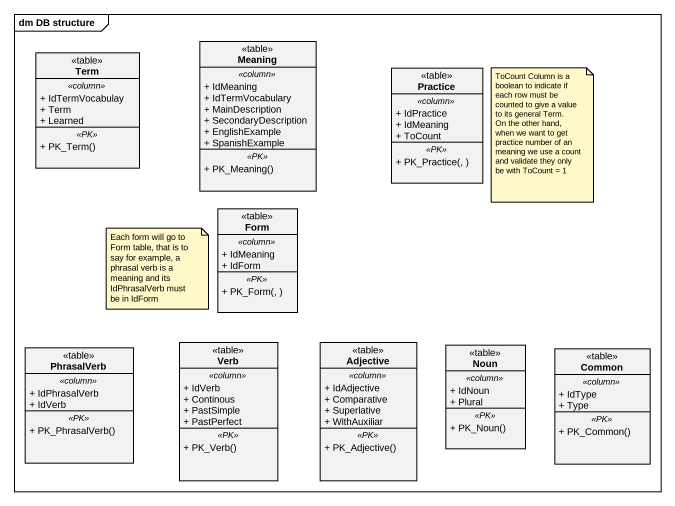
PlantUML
@startuml
mainframe dm DB structure
hide circle
hide empty members
skinparam classAttributeIconSize 0
class Meaning <<table>> {
  .. <<column>> ..
  + IdMeaning
  + IdTermVocabulary
  + MainDescription
  + SecondaryDescription
  + EnglishExample
  + SpanishExample
  .. <<PK>> ..
  + PK_Meaning()
}
class Term <<table>> {
  .. <<column>> ..
  + IdTermVocabulay
  + Term
  + Learned
  .. <<PK>> ..
  + PK_Term()
}
class Practice <<table>> {
  .. <<column>> ..
  + IdPractice
  + IdMeaning
  + ToCount
  .. <<PK>> ..
  + PK_Practice(, )
}
class Form <<table>> {
  .. <<column>> ..
  + IdMeaning
  + IdForm
  .. <<PK>> ..
  + PK_Form(, )
}
class PhrasalVerb <<table>> {
  .. <<column>> ..
  + IdPhrasalVerb
  + IdVerb
  .. <<PK>> ..
  + PK_PhrasalVerb()
}
class Verb <<table>> {
  .. <<column>> ..
  + IdVerb
  + Continous
  + PastSimple
  + PastPerfect
  .. <<PK>> ..
  + PK_Verb()
}
class Adjective <<table>> {
  .. <<column>> ..
  + IdAdjective
  + Comparative
  + Superlative
  + WithAuxiliar
  .. <<PK>> ..
  + PK_Adjective()
}
class Noun <<table>> {
  .. <<column>> ..
  + IdNoun
  + Plural
  .. <<PK>> ..
  + PK_Noun()
}
class Common <<table>> {
  .. <<column>> ..
  + IdType
  + Type
  .. <<PK>> ..
  + PK_Common()
}
note as N1
  ToCount Column is a boolean to indicate if each row must be counted to give a value to its general Term.
  On the other hand, when we want to get practice number of an meaning we use a count and validate they only be with ToCount = 1
end note
note as N2
  Each form will go to Form table, that is to say for example, a phrasal verb is a meaning and its IdPhrasalVerb must be in IdForm
end note
@enduml
